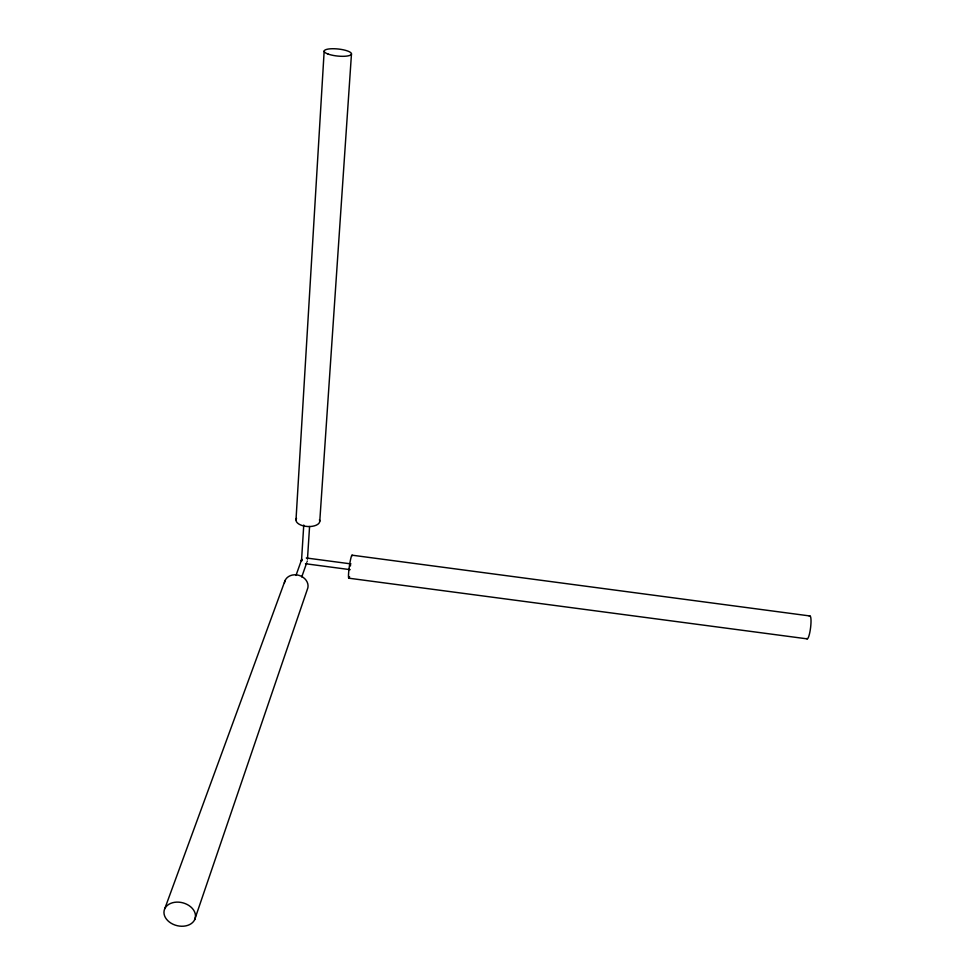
<?xml version="1.0" encoding="UTF-8"?>
<svg xmlns="http://www.w3.org/2000/svg" width="975" height="975" viewBox="0 0 975 975"><rect width="100%" height="100%" fill="white"/><g stroke="black" fill="none" stroke-linecap="round" stroke-linejoin="round"><path stroke-width="1.46" d="M295.998 519.858L324.163 51.09M301.519 560.662L303.761 525.013M307.466 559.163L309.575 526.5M319.763 521.296L351.475 53.905M350.403 565.975L350.537 565.293M194.634 919.754A16.002 11.785 14.2 0 0 176.731 902.119A16.002 11.785 14.2 0 0 167.81 920.68A16.002 11.785 14.2 0 0 194.634 919.754L307.283 589.534A12.005 9.994 16.8 0 0 298.923 575.335A12.005 9.994 16.8 0 0 284.42 582.952M301.75 576.932L306.735 562.721M295.973 575.457L301.567 559.833M164.775 908.7L285.114 580.43M352.121 555.189L809.932 615.968M306.296 557.98L350.976 563.903M305.48 563.733L350.171 569.656M348.831 578.199L807.203 638.869M809.36 616.383A11.542 2.023 -83 0 1 810.615 627.4A11.542 2.023 -83 0 1 806.715 638.467M349.598 576.834A11.627 1.133 -82 0 1 349.172 567.755A11.627 1.133 -82 0 1 352.341 555.713M319.447 519.748A11.907 5.899 3.4 0 1 307.491 526.5A11.907 5.899 3.4 0 1 296.522 518.359M301.799 559.248A2.925 2.462 17.1 0 0 301.665 561.137A2.937 1.511 3.1 0 1 301.799 559.906M307.332 561.039A2.937 1.511 3.1 0 1 307.101 561.405M328.063 54.052A13.723 3.534 6 0 0 350.976 54.771A13.723 3.534 6 0 0 334.425 48.75A13.723 3.534 6 0 0 328.063 54.052"/></g></svg>
